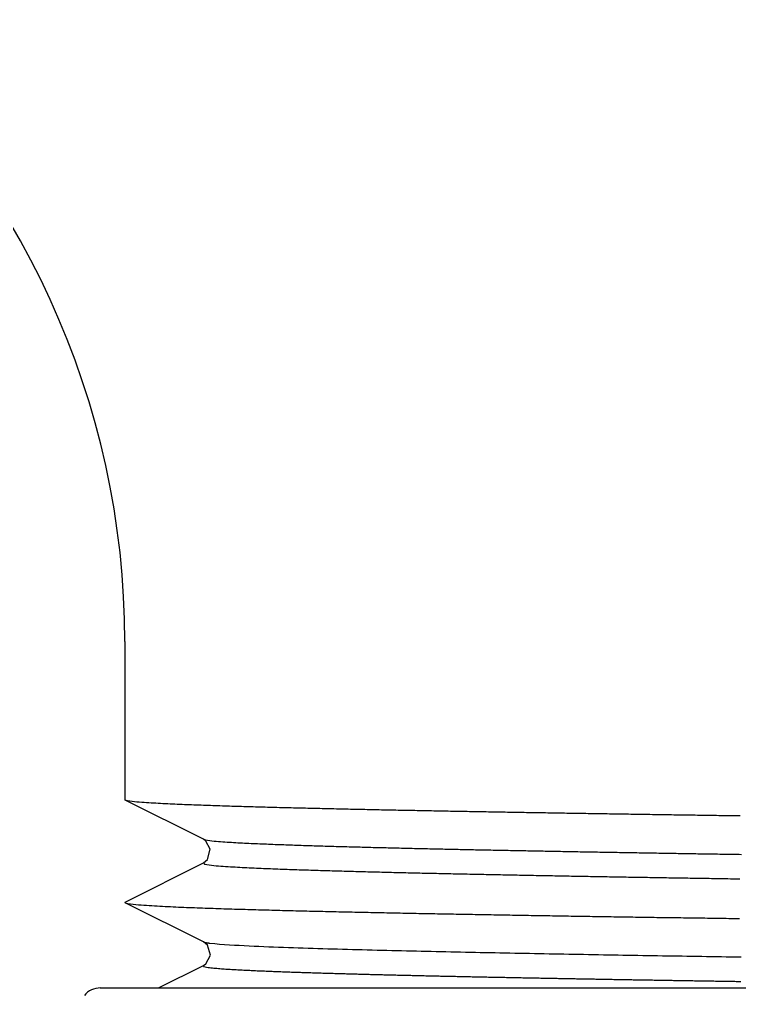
# Model space of a CAD drawing. Header units: millimetres. Extents: x 0 to 5600, y -67 to 2530.
# Drawn here: x 5201.67 to 5212.48, y 875.58 to 890.23 of the extents above; entities that cross this region are included whole.
import ezdxf

# ---------------------------------------------------------------- set-up
doc = ezdxf.new("R2010")
doc.units = ezdxf.units.MM
doc.layers.add('내부선 및 부속', color=4, linetype='Continuous')

msp = doc.modelspace()

# ---------------------------------------------------------------- linework, layer by layer
at = {"layer": '내부선 및 부속', "linetype": 'Continuous'}
for p, q in [((5203.252, 880.889), (5203.252, 878.513)), ((5203.252, 880.889), (5203.252, 878.513)), ((5203.258, 878.507), (5203.252, 878.513)), ((5204.431, 877.921), (5203.258, 878.507)), ((5203.258, 876.979), (5204.431, 877.566)), ((5203.258, 876.979), (5203.252, 876.973)), ((5203.252, 876.973), (5203.258, 876.967)), ((5204.431, 876.381), (5203.258, 876.967)), ((5203.759, 875.69), (5204.431, 876.026)), ((5202.884, 875.69), (5244.682, 875.69))]:
    msp.add_line(p, q, dxfattribs=at)
at = {"layer": '내부선 및 부속', "linetype": 'Continuous', "flags": 128}
for points in [[(5212.494, 878.271), (5212.459, 878.271), (5212.423, 878.272), (5212.387, 878.272), (5212.352, 878.273), (5212.316, 878.273), (5212.28, 878.274), (5212.245, 878.274), (5212.209, 878.275), (5212.209, 878.275), (5212.173, 878.275), (5212.137, 878.276), (5212.102, 878.276), (5212.066, 878.277), (5212.03, 878.277), (5211.995, 878.278), (5211.959, 878.279), (5211.923, 878.279), (5211.888, 878.28), (5211.852, 878.28), (5211.816, 878.281), (5211.781, 878.281), (5211.745, 878.282), (5211.709, 878.282), (5211.674, 878.283), (5211.638, 878.283), (5211.602, 878.284), (5211.567, 878.284), (5211.531, 878.285), (5211.495, 878.285), (5211.46, 878.286), (5211.424, 878.286), (5211.388, 878.287), (5211.353, 878.287), (5211.317, 878.288), (5211.281, 878.289), (5211.245, 878.289), (5211.21, 878.29), (5211.174, 878.29), (5211.138, 878.291), (5211.103, 878.291), (5211.067, 878.292), (5211.031, 878.292), (5210.996, 878.293), (5210.96, 878.293), (5210.924, 878.294), (5210.889, 878.295), (5210.853, 878.295), (5210.817, 878.296), (5210.782, 878.296), (5210.746, 878.297), (5210.71, 878.297), (5210.675, 878.298), (5210.639, 878.298), (5210.603, 878.299), (5210.568, 878.299), (5210.532, 878.3), (5210.496, 878.301), (5210.461, 878.301), (5210.425, 878.302), (5210.389, 878.302), (5210.354, 878.303), (5210.318, 878.303), (5210.282, 878.304), (5210.246, 878.305), (5210.211, 878.305), (5210.175, 878.306), (5210.139, 878.306), (5210.104, 878.307), (5210.068, 878.307), (5210.032, 878.308), (5209.997, 878.309), (5209.961, 878.309), (5209.925, 878.31), (5209.89, 878.31), (5209.854, 878.311), (5209.818, 878.311), (5209.783, 878.312), (5209.747, 878.313), (5209.711, 878.313), (5209.676, 878.314), (5209.64, 878.314), (5209.604, 878.315), (5209.569, 878.316), (5209.533, 878.316), (5209.497, 878.317), (5209.462, 878.317), (5209.426, 878.318), (5209.39, 878.319), (5209.355, 878.319), (5209.319, 878.32), (5209.283, 878.32), (5209.247, 878.321), (5209.212, 878.322), (5209.176, 878.322), (5209.14, 878.323), (5209.105, 878.323), (5209.069, 878.324), (5209.033, 878.325), (5208.998, 878.325), (5208.962, 878.326), (5208.926, 878.326), (5208.891, 878.327), (5208.855, 878.328), (5208.819, 878.328), (5208.784, 878.329), (5208.748, 878.33), (5208.712, 878.33), (5208.677, 878.331), (5208.641, 878.331), (5208.641, 878.331), (5208.605, 878.332), (5208.57, 878.333), (5208.534, 878.333), (5208.498, 878.334), (5208.463, 878.335), (5208.427, 878.335), (5208.391, 878.336), (5208.356, 878.336), (5208.32, 878.337), (5208.284, 878.338), (5208.249, 878.338), (5208.213, 878.339), (5208.177, 878.34), (5208.141, 878.34), (5208.106, 878.341), (5208.07, 878.342), (5208.034, 878.342), (5207.999, 878.343), (5207.963, 878.344), (5207.927, 878.344), (5207.892, 878.345), (5207.856, 878.346), (5207.82, 878.346), (5207.785, 878.347), (5207.749, 878.348), (5207.713, 878.348), (5207.678, 878.349), (5207.642, 878.35), (5207.606, 878.351), (5207.571, 878.351), (5207.535, 878.352), (5207.499, 878.353), (5207.464, 878.353), (5207.428, 878.354), (5207.392, 878.355), (5207.357, 878.355), (5207.321, 878.356), (5207.285, 878.357), (5207.25, 878.358), (5207.214, 878.358), (5207.178, 878.359), (5207.143, 878.36), (5207.107, 878.36), (5207.071, 878.361), (5207.036, 878.362), (5207, 878.363), (5206.964, 878.363), (5206.929, 878.364), (5206.893, 878.365), (5206.857, 878.366), (5206.821, 878.366), (5206.786, 878.367), (5206.75, 878.368), (5206.714, 878.369), (5206.679, 878.369), (5206.643, 878.37), (5206.607, 878.371), (5206.572, 878.372), (5206.536, 878.373), (5206.5, 878.373), (5206.465, 878.374), (5206.429, 878.375), (5206.393, 878.376), (5206.358, 878.377), (5206.322, 878.377), (5206.286, 878.378), (5206.251, 878.379), (5206.215, 878.38), (5206.179, 878.381), (5206.144, 878.381), (5206.108, 878.382), (5206.072, 878.383), (5206.037, 878.384), (5206.001, 878.385), (5205.965, 878.386), (5205.93, 878.387), (5205.894, 878.387), (5205.858, 878.388), (5205.823, 878.389), (5205.787, 878.39), (5205.751, 878.391), (5205.716, 878.392), (5205.68, 878.393), (5205.644, 878.394), (5205.609, 878.395), (5205.573, 878.395), (5205.537, 878.396), (5205.502, 878.397), (5205.466, 878.398), (5205.43, 878.399), (5205.395, 878.4), (5205.359, 878.401), (5205.323, 878.402), (5205.288, 878.403), (5205.252, 878.404), (5205.216, 878.405), (5205.181, 878.406), (5205.145, 878.407), (5205.109, 878.408), (5205.074, 878.409), (5205.074, 878.409), (5205.038, 878.41), (5205.002, 878.411), (5204.967, 878.412), (5204.931, 878.413), (5204.895, 878.414), (5204.86, 878.415), (5204.824, 878.417), (5204.788, 878.418), (5204.753, 878.419), (5204.717, 878.42), (5204.681, 878.421), (5204.646, 878.422), (5204.61, 878.423), (5204.574, 878.425), (5204.539, 878.426), (5204.503, 878.427), (5204.467, 878.428), (5204.432, 878.43), (5204.396, 878.431), (5204.36, 878.432), (5204.325, 878.434), (5204.289, 878.435), (5204.253, 878.436), (5204.218, 878.438), (5204.182, 878.439), (5204.146, 878.44), (5204.111, 878.442), (5204.075, 878.443), (5204.039, 878.445), (5204.004, 878.447), (5203.968, 878.448), (5203.932, 878.45), (5203.897, 878.451), (5203.861, 878.453), (5203.825, 878.455), (5203.79, 878.457), (5203.754, 878.459), (5203.719, 878.461), (5203.683, 878.463), (5203.647, 878.465), (5203.612, 878.467), (5203.576, 878.47), (5203.541, 878.472), (5203.505, 878.474), (5203.469, 878.477), (5203.434, 878.48), (5203.398, 878.484), (5203.363, 878.488), (5203.328, 878.492), (5203.292, 878.497), (5203.258, 878.507), (5203.258, 878.507)], [(5204.431, 877.921), (5204.462, 877.911), (5204.495, 877.906), (5204.527, 877.902), (5204.56, 877.898), (5204.592, 877.894), (5204.625, 877.891), (5204.657, 877.889), (5204.69, 877.886), (5204.723, 877.884), (5204.755, 877.881), (5204.788, 877.879), (5204.821, 877.877), (5204.853, 877.875), (5204.886, 877.873), (5204.919, 877.871), (5204.951, 877.869), (5204.984, 877.868), (5205.017, 877.866), (5205.049, 877.864), (5205.082, 877.863), (5205.115, 877.861), (5205.148, 877.859), (5205.18, 877.858), (5205.213, 877.857), (5205.246, 877.855), (5205.278, 877.854), (5205.311, 877.852), (5205.344, 877.851), (5205.377, 877.85), (5205.409, 877.848), (5205.442, 877.847), (5205.475, 877.846), (5205.508, 877.844), (5205.54, 877.843), (5205.573, 877.842), (5205.606, 877.841), (5205.638, 877.84), (5205.671, 877.838), (5205.704, 877.837), (5205.737, 877.836), (5205.769, 877.835), (5205.802, 877.834), (5205.835, 877.833), (5205.867, 877.832), (5205.9, 877.831), (5205.933, 877.829), (5205.966, 877.828), (5205.998, 877.827), (5206.031, 877.826), (5206.064, 877.825), (5206.097, 877.824), (5206.129, 877.823), (5206.162, 877.822), (5206.195, 877.821), (5206.227, 877.82), (5206.26, 877.819), (5206.293, 877.818), (5206.326, 877.817), (5206.358, 877.816), (5206.391, 877.815), (5206.424, 877.814), (5206.457, 877.813), (5206.489, 877.813), (5206.522, 877.812), (5206.555, 877.811), (5206.587, 877.81), (5206.62, 877.809), (5206.653, 877.808), (5206.686, 877.807), (5206.718, 877.806), (5206.751, 877.805), (5206.784, 877.805), (5206.817, 877.804), (5206.849, 877.803), (5206.882, 877.802), (5206.915, 877.801), (5206.948, 877.8), (5206.98, 877.799), (5207.013, 877.799), (5207.046, 877.798), (5207.078, 877.797), (5207.111, 877.796), (5207.144, 877.795), (5207.177, 877.795), (5207.209, 877.794), (5207.242, 877.793), (5207.275, 877.792), (5207.308, 877.791), (5207.34, 877.791), (5207.373, 877.79), (5207.406, 877.789), (5207.439, 877.788), (5207.471, 877.787), (5207.504, 877.787), (5207.537, 877.786), (5207.569, 877.785), (5207.602, 877.784), (5207.635, 877.784), (5207.668, 877.783), (5207.7, 877.782), (5207.7, 877.782), (5207.733, 877.781), (5207.766, 877.781), (5207.799, 877.78), (5207.831, 877.779), (5207.864, 877.778), (5207.897, 877.778), (5207.93, 877.777), (5207.962, 877.776), (5207.995, 877.776), (5208.028, 877.775), (5208.06, 877.774), (5208.093, 877.773), (5208.126, 877.773), (5208.159, 877.772), (5208.191, 877.771), (5208.224, 877.771), (5208.257, 877.77), (5208.29, 877.769), (5208.322, 877.769), (5208.355, 877.768), (5208.388, 877.767), (5208.421, 877.766), (5208.453, 877.766), (5208.486, 877.765), (5208.519, 877.764), (5208.551, 877.764), (5208.584, 877.763), (5208.617, 877.762), (5208.65, 877.762), (5208.682, 877.761), (5208.715, 877.76), (5208.748, 877.76), (5208.781, 877.759), (5208.813, 877.758), (5208.846, 877.758), (5208.879, 877.757), (5208.912, 877.757), (5208.944, 877.756), (5208.977, 877.755), (5209.01, 877.755), (5209.043, 877.754), (5209.075, 877.753), (5209.108, 877.753), (5209.141, 877.752), (5209.173, 877.751), (5209.206, 877.751), (5209.239, 877.75), (5209.272, 877.75), (5209.304, 877.749), (5209.337, 877.748), (5209.37, 877.748), (5209.403, 877.747), (5209.435, 877.746), (5209.468, 877.746), (5209.501, 877.745), (5209.534, 877.745), (5209.566, 877.744), (5209.599, 877.743), (5209.632, 877.743), (5209.665, 877.742), (5209.697, 877.742), (5209.73, 877.741), (5209.763, 877.74), (5209.795, 877.74), (5209.828, 877.739), (5209.861, 877.739), (5209.894, 877.738), (5209.926, 877.737), (5209.959, 877.737), (5209.992, 877.736), (5210.025, 877.736), (5210.057, 877.735), (5210.09, 877.734), (5210.123, 877.734), (5210.156, 877.733), (5210.188, 877.733), (5210.221, 877.732), (5210.254, 877.731), (5210.287, 877.731), (5210.319, 877.73), (5210.352, 877.73), (5210.385, 877.729), (5210.418, 877.729), (5210.45, 877.728), (5210.483, 877.727), (5210.516, 877.727), (5210.548, 877.726), (5210.581, 877.726), (5210.614, 877.725), (5210.647, 877.725), (5210.679, 877.724), (5210.712, 877.724), (5210.745, 877.723), (5210.778, 877.722), (5210.81, 877.722), (5210.843, 877.721), (5210.876, 877.721), (5210.909, 877.72), (5210.941, 877.72), (5210.974, 877.719), (5210.974, 877.719), (5211.007, 877.718), (5211.04, 877.718), (5211.072, 877.717), (5211.105, 877.717), (5211.138, 877.716), (5211.17, 877.716), (5211.203, 877.715), (5211.236, 877.715), (5211.269, 877.714), (5211.301, 877.714), (5211.334, 877.713), (5211.367, 877.712), (5211.4, 877.712), (5211.432, 877.711), (5211.465, 877.711), (5211.498, 877.71), (5211.531, 877.71), (5211.563, 877.709), (5211.596, 877.709), (5211.629, 877.708), (5211.662, 877.708), (5211.694, 877.707), (5211.727, 877.707), (5211.76, 877.706), (5211.793, 877.706), (5211.825, 877.705), (5211.858, 877.704), (5211.891, 877.704), (5211.923, 877.703), (5211.956, 877.703), (5211.989, 877.702), (5212.022, 877.702), (5212.054, 877.701), (5212.087, 877.701), (5212.12, 877.7), (5212.153, 877.7), (5212.185, 877.699), (5212.218, 877.699), (5212.251, 877.698), (5212.284, 877.698), (5212.316, 877.697), (5212.349, 877.697), (5212.382, 877.696), (5212.415, 877.696), (5212.447, 877.695), (5212.48, 877.695), (5212.513, 877.694)], [(5204.431, 877.566), (5204.491, 877.615), (5204.535, 877.773), (5204.469, 877.894), (5204.431, 877.92)], [(5204.431, 877.566), (5204.448, 877.548), (5204.483, 877.54), (5204.518, 877.535), (5204.553, 877.531), (5204.589, 877.528), (5204.624, 877.524), (5204.66, 877.521), (5204.695, 877.519), (5204.731, 877.516), (5204.766, 877.513), (5204.802, 877.511), (5204.837, 877.509), (5204.873, 877.507), (5204.908, 877.505), (5204.944, 877.503), (5204.979, 877.501), (5205.015, 877.499), (5205.05, 877.497), (5205.086, 877.495), (5205.121, 877.494), (5205.157, 877.492), (5205.193, 877.49), (5205.228, 877.489), (5205.264, 877.487), (5205.299, 877.486), (5205.335, 877.484), (5205.37, 877.483), (5205.406, 877.481), (5205.442, 877.48), (5205.477, 877.478), (5205.513, 877.477), (5205.548, 877.476), (5205.584, 877.474), (5205.619, 877.473), (5205.655, 877.472), (5205.691, 877.47), (5205.726, 877.469), (5205.762, 877.468), (5205.797, 877.467), (5205.833, 877.465), (5205.868, 877.464), (5205.904, 877.463), (5205.94, 877.462), (5205.975, 877.461), (5206.011, 877.46), (5206.046, 877.458), (5206.082, 877.457), (5206.117, 877.456), (5206.153, 877.455), (5206.189, 877.454), (5206.224, 877.453), (5206.26, 877.452), (5206.295, 877.451), (5206.331, 877.45), (5206.367, 877.449), (5206.402, 877.448), (5206.438, 877.447), (5206.473, 877.446), (5206.509, 877.445), (5206.544, 877.444), (5206.58, 877.443), (5206.616, 877.442), (5206.651, 877.441), (5206.687, 877.44), (5206.722, 877.439), (5206.758, 877.438), (5206.794, 877.437), (5206.829, 877.436), (5206.865, 877.435), (5206.9, 877.434), (5206.936, 877.433), (5206.971, 877.432), (5207.007, 877.432), (5207.043, 877.431), (5207.078, 877.43), (5207.114, 877.429), (5207.149, 877.428), (5207.185, 877.427), (5207.221, 877.426), (5207.256, 877.425), (5207.292, 877.424), (5207.327, 877.424), (5207.363, 877.423), (5207.398, 877.422), (5207.434, 877.421), (5207.47, 877.42), (5207.505, 877.419), (5207.541, 877.419), (5207.576, 877.418), (5207.612, 877.417), (5207.648, 877.416), (5207.683, 877.415), (5207.719, 877.414), (5207.754, 877.414), (5207.79, 877.413), (5207.826, 877.412), (5207.861, 877.411), (5207.897, 877.41), (5207.932, 877.41), (5207.968, 877.409), (5207.968, 877.409), (5208.003, 877.408), (5208.039, 877.407), (5208.075, 877.407), (5208.11, 877.406), (5208.146, 877.405), (5208.181, 877.404), (5208.217, 877.404), (5208.253, 877.403), (5208.288, 877.402), (5208.324, 877.401), (5208.359, 877.401), (5208.395, 877.4), (5208.431, 877.399), (5208.466, 877.398), (5208.502, 877.398), (5208.537, 877.397), (5208.573, 877.396), (5208.608, 877.395), (5208.644, 877.395), (5208.68, 877.394), (5208.715, 877.393), (5208.751, 877.392), (5208.786, 877.392), (5208.822, 877.391), (5208.858, 877.39), (5208.893, 877.39), (5208.929, 877.389), (5208.964, 877.388), (5209, 877.388), (5209.036, 877.387), (5209.071, 877.386), (5209.107, 877.385), (5209.142, 877.385), (5209.178, 877.384), (5209.214, 877.383), (5209.249, 877.383), (5209.285, 877.382), (5209.32, 877.381), (5209.356, 877.381), (5209.391, 877.38), (5209.427, 877.379), (5209.463, 877.379), (5209.498, 877.378), (5209.534, 877.377), (5209.569, 877.377), (5209.605, 877.376), (5209.641, 877.375), (5209.676, 877.375), (5209.712, 877.374), (5209.747, 877.373), (5209.783, 877.373), (5209.819, 877.372), (5209.854, 877.371), (5209.89, 877.371), (5209.925, 877.37), (5209.961, 877.369), (5209.996, 877.369), (5210.032, 877.368), (5210.068, 877.368), (5210.103, 877.367), (5210.139, 877.366), (5210.174, 877.366), (5210.21, 877.365), (5210.246, 877.364), (5210.281, 877.364), (5210.317, 877.363), (5210.352, 877.362), (5210.388, 877.362), (5210.424, 877.361), (5210.459, 877.361), (5210.495, 877.36), (5210.53, 877.359), (5210.566, 877.359), (5210.602, 877.358), (5210.637, 877.358), (5210.673, 877.357), (5210.708, 877.356), (5210.744, 877.356), (5210.78, 877.355), (5210.815, 877.354), (5210.851, 877.354), (5210.886, 877.353), (5210.922, 877.353), (5210.957, 877.352), (5210.993, 877.351), (5211.029, 877.351), (5211.064, 877.35), (5211.1, 877.35), (5211.135, 877.349), (5211.171, 877.348), (5211.207, 877.348), (5211.242, 877.347), (5211.278, 877.347), (5211.313, 877.346), (5211.349, 877.345), (5211.385, 877.345), (5211.42, 877.344), (5211.456, 877.344), (5211.491, 877.343), (5211.527, 877.343), (5211.527, 877.343), (5211.563, 877.342), (5211.598, 877.341), (5211.634, 877.341), (5211.669, 877.34), (5211.705, 877.34), (5211.74, 877.339), (5211.776, 877.339), (5211.812, 877.338), (5211.847, 877.337), (5211.883, 877.337), (5211.918, 877.336), (5211.954, 877.336), (5211.99, 877.335), (5212.025, 877.335), (5212.061, 877.334), (5212.096, 877.333), (5212.132, 877.333), (5212.168, 877.332), (5212.203, 877.332), (5212.239, 877.331), (5212.274, 877.331), (5212.31, 877.33), (5212.346, 877.329), (5212.381, 877.329), (5212.417, 877.328), (5212.452, 877.328), (5212.488, 877.327)], [(5203.258, 876.967), (5203.296, 876.957), (5203.337, 876.951), (5203.376, 876.947), (5203.416, 876.942), (5203.456, 876.938), (5203.496, 876.935), (5203.536, 876.932), (5203.576, 876.93), (5203.616, 876.927), (5203.656, 876.925), (5203.696, 876.922), (5203.736, 876.92), (5203.776, 876.918), (5203.817, 876.916), (5203.857, 876.914), (5203.897, 876.912), (5203.937, 876.91), (5203.977, 876.908), (5204.017, 876.906), (5204.057, 876.904), (5204.097, 876.903), (5204.137, 876.901), (5204.177, 876.899), (5204.218, 876.898), (5204.258, 876.896), (5204.298, 876.895), (5204.338, 876.893), (5204.378, 876.892), (5204.418, 876.89), (5204.458, 876.889), (5204.498, 876.887), (5204.538, 876.886), (5204.579, 876.885), (5204.619, 876.883), (5204.659, 876.882), (5204.699, 876.881), (5204.739, 876.879), (5204.779, 876.878), (5204.819, 876.877), (5204.859, 876.876), (5204.9, 876.874), (5204.94, 876.873), (5204.98, 876.872), (5205.02, 876.871), (5205.06, 876.87), (5205.1, 876.868), (5205.14, 876.867), (5205.18, 876.866), (5205.22, 876.865), (5205.261, 876.864), (5205.301, 876.863), (5205.341, 876.862), (5205.381, 876.861), (5205.421, 876.86), (5205.461, 876.859), (5205.501, 876.857), (5205.541, 876.856), (5205.582, 876.855), (5205.622, 876.854), (5205.662, 876.853), (5205.702, 876.852), (5205.742, 876.851), (5205.782, 876.85), (5205.822, 876.849), (5205.863, 876.848), (5205.903, 876.847), (5205.943, 876.846), (5205.983, 876.845), (5206.023, 876.844), (5206.063, 876.844), (5206.103, 876.843), (5206.143, 876.842), (5206.184, 876.841), (5206.224, 876.84), (5206.264, 876.839), (5206.304, 876.838), (5206.344, 876.837), (5206.384, 876.836), (5206.424, 876.835), (5206.464, 876.834), (5206.505, 876.833), (5206.545, 876.833), (5206.585, 876.832), (5206.625, 876.831), (5206.665, 876.83), (5206.705, 876.829), (5206.745, 876.828), (5206.785, 876.827), (5206.826, 876.826), (5206.866, 876.826), (5206.906, 876.825), (5206.946, 876.824), (5206.986, 876.823), (5207.026, 876.822), (5207.066, 876.821), (5207.107, 876.821), (5207.147, 876.82), (5207.187, 876.819), (5207.227, 876.818), (5207.267, 876.817), (5207.267, 876.817), (5207.307, 876.817), (5207.347, 876.816), (5207.387, 876.815), (5207.428, 876.814), (5207.468, 876.813), (5207.508, 876.813), (5207.548, 876.812), (5207.588, 876.811), (5207.628, 876.81), (5207.668, 876.809), (5207.708, 876.809), (5207.749, 876.808), (5207.789, 876.807), (5207.829, 876.806), (5207.869, 876.806), (5207.909, 876.805), (5207.949, 876.804), (5207.989, 876.803), (5208.03, 876.803), (5208.07, 876.802), (5208.11, 876.801), (5208.15, 876.8), (5208.19, 876.8), (5208.23, 876.799), (5208.27, 876.798), (5208.31, 876.797), (5208.351, 876.797), (5208.391, 876.796), (5208.431, 876.795), (5208.471, 876.795), (5208.511, 876.794), (5208.551, 876.793), (5208.591, 876.792), (5208.632, 876.792), (5208.672, 876.791), (5208.712, 876.79), (5208.752, 876.79), (5208.792, 876.789), (5208.832, 876.788), (5208.872, 876.788), (5208.912, 876.787), (5208.953, 876.786), (5208.993, 876.785), (5209.033, 876.785), (5209.073, 876.784), (5209.113, 876.783), (5209.153, 876.783), (5209.193, 876.782), (5209.234, 876.781), (5209.274, 876.781), (5209.314, 876.78), (5209.354, 876.779), (5209.394, 876.779), (5209.434, 876.778), (5209.474, 876.777), (5209.514, 876.777), (5209.555, 876.776), (5209.595, 876.775), (5209.635, 876.775), (5209.675, 876.774), (5209.715, 876.773), (5209.755, 876.773), (5209.795, 876.772), (5209.836, 876.771), (5209.876, 876.771), (5209.916, 876.77), (5209.956, 876.769), (5209.996, 876.769), (5210.036, 876.768), (5210.076, 876.767), (5210.117, 876.767), (5210.157, 876.766), (5210.197, 876.765), (5210.237, 876.765), (5210.277, 876.764), (5210.317, 876.764), (5210.357, 876.763), (5210.397, 876.762), (5210.438, 876.762), (5210.478, 876.761), (5210.518, 876.76), (5210.558, 876.76), (5210.598, 876.759), (5210.638, 876.759), (5210.678, 876.758), (5210.719, 876.757), (5210.759, 876.757), (5210.799, 876.756), (5210.839, 876.755), (5210.879, 876.755), (5210.919, 876.754), (5210.959, 876.754), (5210.999, 876.753), (5211.04, 876.752), (5211.08, 876.752), (5211.12, 876.751), (5211.16, 876.751), (5211.2, 876.75), (5211.24, 876.749), (5211.28, 876.749), (5211.28, 876.749), (5211.321, 876.748), (5211.361, 876.747), (5211.401, 876.747), (5211.441, 876.746), (5211.481, 876.746), (5211.521, 876.745), (5211.561, 876.744), (5211.601, 876.744), (5211.642, 876.743), (5211.682, 876.743), (5211.722, 876.742), (5211.762, 876.742), (5211.802, 876.741), (5211.842, 876.74), (5211.882, 876.74), (5211.923, 876.739), (5211.963, 876.739), (5212.003, 876.738), (5212.043, 876.737), (5212.083, 876.737), (5212.123, 876.736), (5212.163, 876.736), (5212.204, 876.735), (5212.244, 876.734), (5212.284, 876.734), (5212.324, 876.733), (5212.364, 876.733), (5212.404, 876.732), (5212.444, 876.732), (5212.484, 876.731)], [(5204.431, 876.381), (5204.431, 876.381), (5204.432, 876.38), (5204.432, 876.38), (5204.433, 876.38), (5204.434, 876.379), (5204.434, 876.379), (5204.435, 876.379), (5204.435, 876.379), (5204.436, 876.379), (5204.436, 876.378), (5204.437, 876.378), (5204.438, 876.378), (5204.438, 876.378), (5204.439, 876.378), (5204.439, 876.377), (5204.44, 876.377), (5204.441, 876.377), (5204.441, 876.377), (5204.442, 876.377), (5204.442, 876.376), (5204.443, 876.376), (5204.444, 876.376), (5204.444, 876.376), (5204.445, 876.376), (5204.445, 876.376), (5204.446, 876.375), (5204.447, 876.375), (5204.447, 876.375), (5204.448, 876.375), (5204.448, 876.375), (5204.449, 876.375), (5204.45, 876.374), (5204.45, 876.374), (5204.451, 876.374), (5204.452, 876.374), (5204.452, 876.374), (5204.453, 876.374), (5204.453, 876.374), (5204.454, 876.373), (5204.455, 876.373), (5204.455, 876.373), (5204.456, 876.373), (5204.456, 876.373), (5204.457, 876.373), (5204.458, 876.373), (5204.458, 876.372), (5204.459, 876.372), (5204.459, 876.372), (5204.46, 876.372), (5204.461, 876.372), (5204.461, 876.372), (5204.462, 876.372), (5204.463, 876.371), (5204.463, 876.371), (5204.464, 876.371), (5204.464, 876.371), (5204.465, 876.371), (5204.466, 876.371), (5204.466, 876.371), (5204.467, 876.371), (5204.467, 876.37), (5204.468, 876.37), (5204.469, 876.37), (5204.469, 876.37), (5204.47, 876.37), (5204.47, 876.37), (5204.471, 876.37), (5204.472, 876.37), (5204.472, 876.369), (5204.473, 876.369), (5204.474, 876.369), (5204.474, 876.369), (5204.475, 876.369), (5204.475, 876.369), (5204.476, 876.369), (5204.477, 876.369), (5204.477, 876.369), (5204.478, 876.368), (5204.479, 876.368), (5204.479, 876.368), (5204.48, 876.368), (5204.48, 876.368), (5204.481, 876.368), (5204.482, 876.368), (5204.482, 876.368), (5204.483, 876.368), (5204.483, 876.368), (5204.484, 876.367), (5204.485, 876.367), (5204.485, 876.367), (5204.486, 876.367), (5204.487, 876.367), (5204.487, 876.367), (5204.488, 876.367), (5204.488, 876.367), (5204.489, 876.367), (5204.49, 876.367), (5204.49, 876.367), (5204.491, 876.366), (5204.491, 876.366), (5204.491, 876.366), (5204.492, 876.366), (5204.493, 876.366), (5204.493, 876.366), (5204.494, 876.366), (5204.495, 876.366), (5204.495, 876.366), (5204.496, 876.366), (5204.496, 876.366), (5204.497, 876.366), (5204.498, 876.365), (5204.498, 876.365), (5204.499, 876.365), (5204.5, 876.365), (5204.5, 876.365), (5204.501, 876.365), (5204.501, 876.365), (5204.502, 876.365), (5204.503, 876.365), (5204.503, 876.365), (5204.504, 876.365), (5204.505, 876.365), (5204.505, 876.364), (5204.506, 876.364), (5204.506, 876.364), (5204.507, 876.364), (5204.508, 876.364), (5204.508, 876.364), (5204.509, 876.364), (5204.51, 876.364), (5204.51, 876.364), (5204.511, 876.364), (5204.511, 876.364), (5204.512, 876.364), (5204.513, 876.364), (5204.513, 876.363), (5204.514, 876.363), (5204.514, 876.363), (5204.515, 876.363), (5204.516, 876.363), (5204.516, 876.363), (5204.517, 876.363), (5204.518, 876.363), (5204.518, 876.363), (5204.519, 876.363), (5204.519, 876.363), (5204.52, 876.363), (5204.521, 876.363), (5204.521, 876.362), (5204.522, 876.362), (5204.523, 876.362), (5204.523, 876.362), (5204.524, 876.362), (5204.524, 876.362), (5204.525, 876.362), (5204.526, 876.362), (5204.526, 876.362), (5204.527, 876.362), (5204.528, 876.362), (5204.528, 876.362), (5204.528, 876.362)], [(5204.431, 876.026), (5204.466, 876.049), (5204.537, 876.181), (5204.492, 876.33), (5204.431, 876.381)], [(5204.528, 876.362), (5204.602, 876.354), (5204.675, 876.347), (5204.749, 876.342), (5204.823, 876.337), (5204.897, 876.333), (5204.97, 876.329), (5205.044, 876.325), (5205.118, 876.321), (5205.192, 876.318), (5205.266, 876.314), (5205.339, 876.311), (5205.413, 876.308), (5205.487, 876.305), (5205.561, 876.302), (5205.635, 876.299), (5205.709, 876.297), (5205.783, 876.294), (5205.856, 876.292), (5205.93, 876.289), (5206.004, 876.287), (5206.078, 876.285), (5206.152, 876.283), (5206.226, 876.28), (5206.3, 876.278), (5206.374, 876.276), (5206.447, 876.274), (5206.521, 876.272), (5206.595, 876.27), (5206.669, 876.268), (5206.743, 876.266), (5206.817, 876.264), (5206.891, 876.262), (5206.965, 876.26), (5207.039, 876.258), (5207.112, 876.256), (5207.186, 876.255), (5207.26, 876.253), (5207.334, 876.251), (5207.408, 876.249), (5207.482, 876.247), (5207.556, 876.246), (5207.63, 876.244), (5207.704, 876.242), (5207.777, 876.241), (5207.851, 876.239), (5207.925, 876.237), (5207.999, 876.236), (5208.073, 876.234), (5208.147, 876.232), (5208.221, 876.231), (5208.295, 876.229), (5208.369, 876.228), (5208.442, 876.226), (5208.516, 876.225), (5208.59, 876.223), (5208.664, 876.222), (5208.738, 876.22), (5208.812, 876.219), (5208.886, 876.217), (5208.96, 876.216), (5209.034, 876.214), (5209.107, 876.213), (5209.181, 876.211), (5209.255, 876.21), (5209.329, 876.209), (5209.403, 876.207), (5209.477, 876.206), (5209.551, 876.204), (5209.625, 876.203), (5209.699, 876.202), (5209.773, 876.2), (5209.846, 876.199), (5209.92, 876.198), (5209.994, 876.196), (5210.068, 876.195), (5210.142, 876.194), (5210.216, 876.192), (5210.29, 876.191), (5210.364, 876.19), (5210.438, 876.188), (5210.511, 876.187), (5210.585, 876.186), (5210.659, 876.185), (5210.733, 876.183), (5210.807, 876.182), (5210.881, 876.181), (5210.955, 876.18), (5211.029, 876.178), (5211.103, 876.177), (5211.177, 876.176), (5211.25, 876.175), (5211.324, 876.173), (5211.398, 876.172), (5211.472, 876.171), (5211.546, 876.17), (5211.62, 876.169), (5211.694, 876.167), (5211.768, 876.166), (5211.842, 876.165), (5211.916, 876.164), (5211.916, 876.164), (5211.989, 876.163), (5212.063, 876.161), (5212.137, 876.16), (5212.211, 876.159), (5212.285, 876.158), (5212.359, 876.157), (5212.433, 876.156), (5212.507, 876.154)], [(5204.431, 876.026), (5204.435, 876.011), (5204.457, 876.006), (5204.479, 876.001), (5204.501, 875.998), (5204.523, 875.995), (5204.545, 875.992), (5204.568, 875.99), (5204.59, 875.988), (5204.612, 875.986), (5204.635, 875.984), (5204.657, 875.982), (5204.679, 875.98), (5204.702, 875.978), (5204.724, 875.977), (5204.746, 875.975), (5204.769, 875.973), (5204.791, 875.972), (5204.813, 875.971), (5204.836, 875.969), (5204.858, 875.968), (5204.881, 875.966), (5204.903, 875.965), (5204.925, 875.964), (5204.948, 875.963), (5204.97, 875.961), (5204.993, 875.96), (5205.015, 875.959), (5205.037, 875.958), (5205.06, 875.957), (5205.082, 875.956), (5205.104, 875.955), (5205.127, 875.954), (5205.149, 875.952), (5205.172, 875.951), (5205.194, 875.95), (5205.216, 875.949), (5205.239, 875.948), (5205.261, 875.947), (5205.284, 875.946), (5205.306, 875.945), (5205.328, 875.945), (5205.351, 875.944), (5205.373, 875.943), (5205.396, 875.942), (5205.418, 875.941), (5205.44, 875.94), (5205.463, 875.939), (5205.485, 875.938), (5205.508, 875.937), (5205.53, 875.936), (5205.552, 875.936), (5205.575, 875.935), (5205.597, 875.934), (5205.62, 875.933), (5205.642, 875.932), (5205.664, 875.932), (5205.687, 875.931), (5205.709, 875.93), (5205.732, 875.929), (5205.754, 875.928), (5205.777, 875.928), (5205.799, 875.927), (5205.821, 875.926), (5205.844, 875.925), (5205.866, 875.925), (5205.889, 875.924), (5205.911, 875.923), (5205.933, 875.922), (5205.956, 875.922), (5205.978, 875.921), (5206.001, 875.92), (5206.023, 875.919), (5206.045, 875.919), (5206.068, 875.918), (5206.09, 875.917), (5206.113, 875.917), (5206.135, 875.916), (5206.157, 875.915), (5206.18, 875.915), (5206.202, 875.914), (5206.225, 875.913), (5206.247, 875.913), (5206.27, 875.912), (5206.292, 875.911), (5206.314, 875.911), (5206.337, 875.91), (5206.359, 875.909), (5206.382, 875.909), (5206.404, 875.908), (5206.426, 875.907), (5206.449, 875.907), (5206.471, 875.906), (5206.494, 875.905), (5206.516, 875.905), (5206.538, 875.904), (5206.561, 875.904), (5206.583, 875.903), (5206.606, 875.902), (5206.628, 875.902), (5206.65, 875.901), (5206.65, 875.901), (5206.673, 875.9), (5206.695, 875.9), (5206.718, 875.899), (5206.74, 875.899), (5206.763, 875.898), (5206.785, 875.897), (5206.807, 875.897), (5206.83, 875.896), (5206.852, 875.896), (5206.875, 875.895), (5206.897, 875.894), (5206.919, 875.894), (5206.942, 875.893), (5206.964, 875.893), (5206.987, 875.892), (5207.009, 875.892), (5207.032, 875.891), (5207.054, 875.89), (5207.076, 875.89), (5207.099, 875.889), (5207.121, 875.889), (5207.144, 875.888), (5207.166, 875.888), (5207.188, 875.887), (5207.211, 875.887), (5207.233, 875.886), (5207.256, 875.885), (5207.278, 875.885), (5207.3, 875.884), (5207.323, 875.884), (5207.345, 875.883), (5207.368, 875.883), (5207.39, 875.882), (5207.413, 875.882), (5207.435, 875.881), (5207.457, 875.881), (5207.48, 875.88), (5207.502, 875.88), (5207.525, 875.879), (5207.547, 875.879), (5207.569, 875.878), (5207.592, 875.877), (5207.614, 875.877), (5207.637, 875.876), (5207.659, 875.876), (5207.682, 875.875), (5207.704, 875.875), (5207.726, 875.874), (5207.749, 875.874), (5207.771, 875.873), (5207.794, 875.873), (5207.816, 875.872), (5207.838, 875.872), (5207.861, 875.871), (5207.883, 875.871), (5207.906, 875.87), (5207.928, 875.87), (5207.95, 875.869), (5207.973, 875.869), (5207.995, 875.868), (5208.018, 875.868), (5208.04, 875.867), (5208.063, 875.867), (5208.085, 875.866), (5208.107, 875.866), (5208.13, 875.866), (5208.152, 875.865), (5208.175, 875.865), (5208.197, 875.864), (5208.219, 875.864), (5208.242, 875.863), (5208.264, 875.863), (5208.287, 875.862), (5208.309, 875.862), (5208.332, 875.861), (5208.354, 875.861), (5208.376, 875.86), (5208.399, 875.86), (5208.421, 875.859), (5208.444, 875.859), (5208.466, 875.858), (5208.488, 875.858), (5208.511, 875.858), (5208.533, 875.857), (5208.556, 875.857), (5208.578, 875.856), (5208.601, 875.856), (5208.623, 875.855), (5208.645, 875.855), (5208.668, 875.854), (5208.69, 875.854), (5208.713, 875.853), (5208.735, 875.853), (5208.757, 875.853), (5208.78, 875.852), (5208.802, 875.852), (5208.825, 875.851), (5208.847, 875.851), (5208.87, 875.85), (5208.892, 875.85), (5208.892, 875.85), (5208.914, 875.849), (5208.937, 875.849), (5208.959, 875.849), (5208.982, 875.848), (5209.004, 875.848), (5209.026, 875.847), (5209.049, 875.847), (5209.071, 875.846), (5209.094, 875.846), (5209.116, 875.845), (5209.138, 875.845), (5209.161, 875.845), (5209.183, 875.844), (5209.206, 875.844), (5209.228, 875.843), (5209.251, 875.843), (5209.273, 875.842), (5209.295, 875.842), (5209.318, 875.842), (5209.34, 875.841), (5209.363, 875.841), (5209.385, 875.84), (5209.407, 875.84), (5209.43, 875.839), (5209.452, 875.839), (5209.475, 875.839), (5209.497, 875.838), (5209.52, 875.838), (5209.542, 875.837), (5209.564, 875.837), (5209.587, 875.837), (5209.609, 875.836), (5209.632, 875.836), (5209.654, 875.835), (5209.676, 875.835), (5209.699, 875.834), (5209.721, 875.834), (5209.744, 875.834), (5209.766, 875.833), (5209.789, 875.833), (5209.811, 875.832), (5209.833, 875.832), (5209.856, 875.832), (5209.878, 875.831), (5209.901, 875.831), (5209.923, 875.83), (5209.945, 875.83), (5209.968, 875.83), (5209.99, 875.829), (5210.013, 875.829), (5210.035, 875.828), (5210.058, 875.828), (5210.08, 875.828), (5210.102, 875.827), (5210.125, 875.827), (5210.147, 875.826), (5210.17, 875.826), (5210.192, 875.826), (5210.214, 875.825), (5210.237, 875.825), (5210.259, 875.824), (5210.282, 875.824), (5210.304, 875.824), (5210.327, 875.823), (5210.349, 875.823), (5210.371, 875.822), (5210.394, 875.822), (5210.416, 875.822), (5210.439, 875.821), (5210.461, 875.821), (5210.483, 875.82), (5210.506, 875.82), (5210.528, 875.82), (5210.551, 875.819), (5210.573, 875.819), (5210.596, 875.818), (5210.618, 875.818), (5210.64, 875.818), (5210.663, 875.817), (5210.685, 875.817), (5210.708, 875.816), (5210.73, 875.816), (5210.752, 875.816), (5210.775, 875.815), (5210.797, 875.815), (5210.82, 875.815), (5210.842, 875.814), (5210.865, 875.814), (5210.887, 875.813), (5210.909, 875.813), (5210.932, 875.813), (5210.954, 875.812), (5210.977, 875.812), (5210.999, 875.812), (5211.021, 875.811), (5211.044, 875.811), (5211.066, 875.81), (5211.089, 875.81), (5211.111, 875.81), (5211.134, 875.809), (5211.134, 875.809), (5211.156, 875.809), (5211.178, 875.809), (5211.201, 875.808), (5211.223, 875.808), (5211.246, 875.807), (5211.268, 875.807), (5211.29, 875.807), (5211.313, 875.806), (5211.335, 875.806), (5211.358, 875.806), (5211.38, 875.805), (5211.403, 875.805), (5211.425, 875.804), (5211.447, 875.804), (5211.47, 875.804), (5211.492, 875.803), (5211.515, 875.803), (5211.537, 875.803), (5211.559, 875.802), (5211.582, 875.802), (5211.604, 875.802), (5211.627, 875.801), (5211.649, 875.801), (5211.672, 875.8), (5211.694, 875.8), (5211.716, 875.8), (5211.739, 875.799), (5211.761, 875.799), (5211.784, 875.799), (5211.806, 875.798), (5211.828, 875.798), (5211.851, 875.798), (5211.873, 875.797), (5211.896, 875.797), (5211.918, 875.796), (5211.941, 875.796), (5211.963, 875.796), (5211.985, 875.795), (5212.008, 875.795), (5212.03, 875.795), (5212.053, 875.794), (5212.075, 875.794), (5212.097, 875.794), (5212.12, 875.793), (5212.142, 875.793), (5212.165, 875.793), (5212.187, 875.792), (5212.21, 875.792), (5212.232, 875.791), (5212.254, 875.791), (5212.277, 875.791), (5212.299, 875.79), (5212.322, 875.79), (5212.344, 875.79), (5212.366, 875.789), (5212.389, 875.789), (5212.411, 875.789), (5212.434, 875.788), (5212.456, 875.788), (5212.479, 875.788), (5212.501, 875.787)]]:
    msp.add_lwpolyline(points, dxfattribs=at)
at = {"layer": '내부선 및 부속', "linetype": 'Continuous'}
for centre, radius, start, end in [((5190.933, 880.889), 12.319, 0, 49.2943), ((5202.884, 875.382), 0.308, 90, 140.9979)]:
    msp.add_arc(centre, radius, start, end, dxfattribs=at)

doc.saveas('drawing.dxf')
